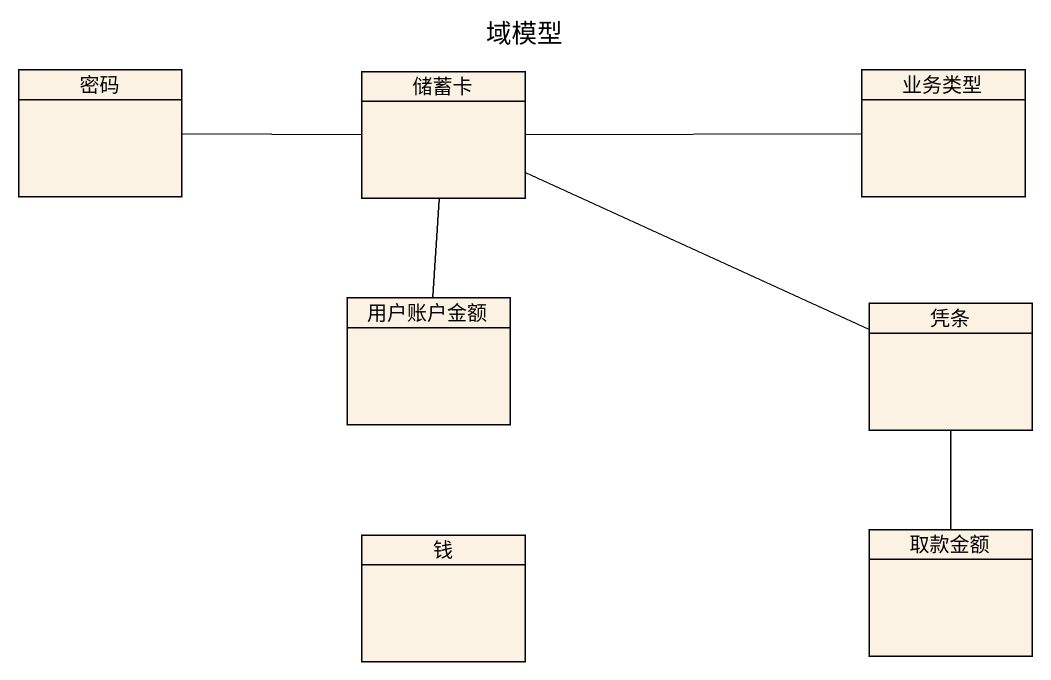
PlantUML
@startuml
title 域模型
hide circle
hide empty members
class 密码
class 储蓄卡
class 业务类型
class 用户账户金额
class 凭条
class 钱
class 取款金额
储蓄卡 -left- 密码
储蓄卡 -right- 业务类型
储蓄卡 -- 用户账户金额
储蓄卡 -right- 凭条
凭条 -- 取款金额
@enduml
